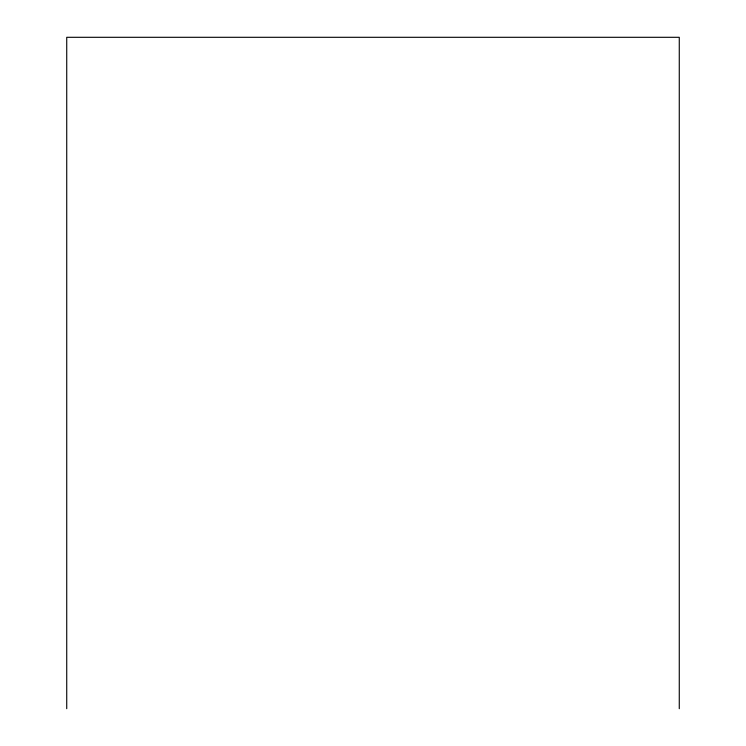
<?xml version="1.0" encoding="UTF-8"?>
<svg xmlns="http://www.w3.org/2000/svg" width="746" height="746" viewBox="0 0 746 746"><rect width="100%" height="100%" fill="white"/><g stroke="black" fill="none" stroke-linecap="round" stroke-linejoin="round"><path stroke-width="1.12" d="M679.27 708.7L679.27 37.3L66.73 37.3L66.73 708.7"/></g></svg>
